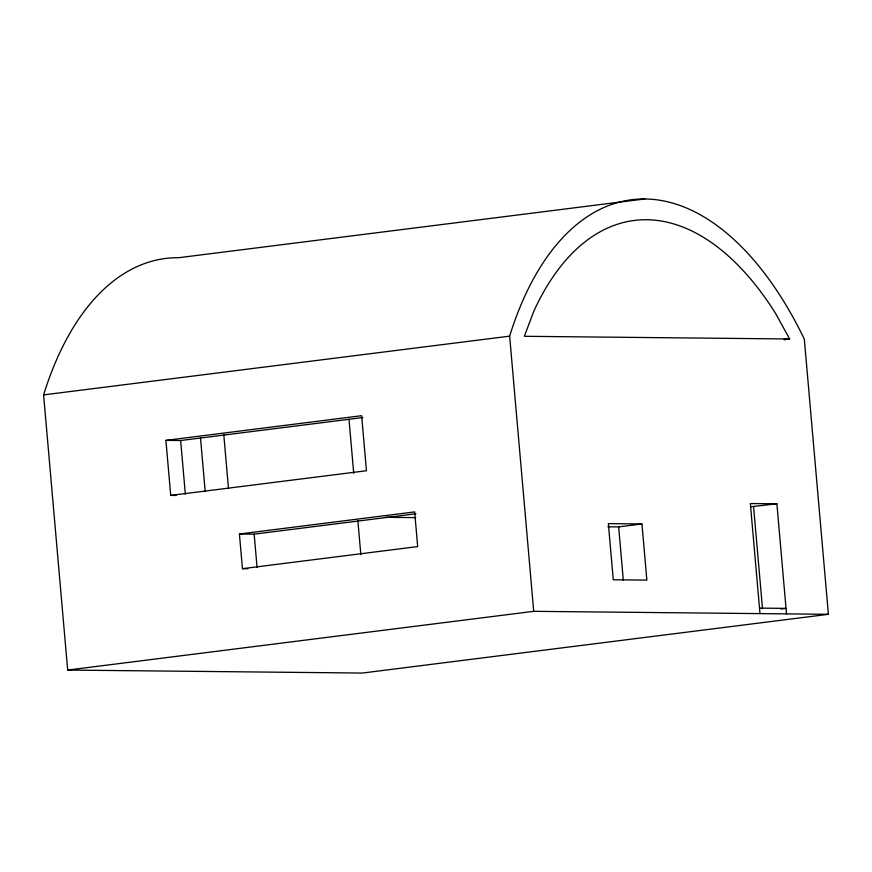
<?xml version="1.0" encoding="UTF-8"?>
<svg xmlns="http://www.w3.org/2000/svg" width="872" height="872" viewBox="0 0 872 872"><rect width="100%" height="100%" fill="white"/><g stroke="black" fill="none" stroke-linecap="round" stroke-linejoin="round"><path stroke-width="1.31" d="M644.844 198.947L178.815 257.698A344.287 182.106 82.8 0 0 43.6 394.896L67.678 670.067L362.36 673.053L828.4 614.302L804.322 339.132A344.287 182.106 82.8 0 0 509.64 336.145L43.6 394.896M784.179 339.568L789.585 338.881M784.233 339.655L789.64 338.979L775.611 313.473A323.392 171.054 82.8 0 0 533.904 311.021L524.334 336.298L789.64 338.979M165.909 440.371L361.64 415.693L366.458 470.738L170.727 495.405L165.909 440.371L180.646 440.524L362.883 417.546M239.419 534.002L414.658 511.908L417.688 546.581L242.46 568.675L239.419 534.002L254.155 534.155L415.911 513.761M750.923 506.719L776.887 503.809L786.511 613.877M607.904 526.797L618.651 526.906L641.956 523.974L646.861 580.109L613.267 579.771L608.362 523.636L641.956 523.974M67.678 670.067L533.719 611.327L828.4 614.302M780.854 609.027L786.032 608.373L759.512 608.111M170.727 495.405L176.079 495.46M776.887 503.809L750.356 503.536L759.992 613.616M385.816 517.314L415.726 517.619M242.46 568.675L247.812 568.729M753.582 506.752L762.499 608.634M618.651 526.906L623.327 580.371M509.64 336.145L533.719 611.327M348.985 419.181L353.727 473.387M357.88 520.813L360.845 554.701M254.155 534.155L257.077 567.487M223.766 434.507L228.508 488.702M200.462 437.45L205.203 491.634M180.646 440.524L185.344 494.217"/></g></svg>
